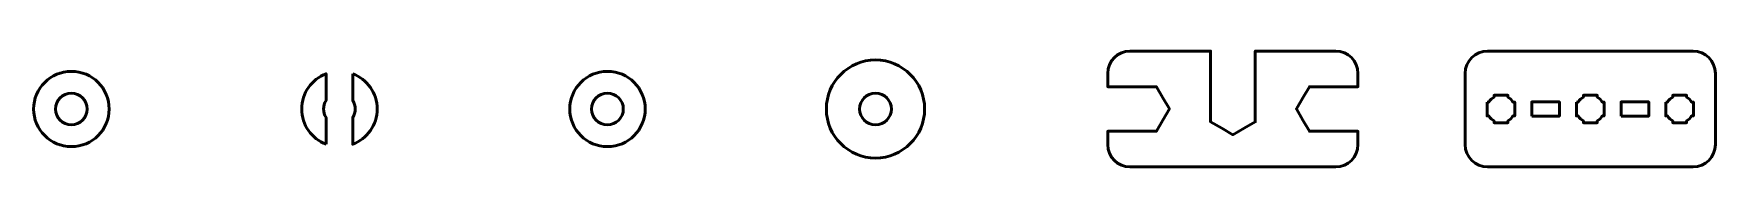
# Model space of a CAD drawing. Header units: centimetres. Extents: x -11.3 to 26.3, y -36.1 to -33.5.
import ezdxf

# ---------------------------------------------------------------- set-up
doc = ezdxf.new("R2010")
doc.units = ezdxf.units.CM
doc.header["$MEASUREMENT"] = 0
doc.layers.add('Layer 1', color=7, linetype='Continuous')

msp = doc.modelspace()

# ---------------------------------------------------------------- linework, layer by layer
at = {"layer": 'Layer 1', "color": 250, "lineweight": 53}
for points in [[(22.19003, -35.00998), (22.81003, -35.00998), (22.81003, -34.68998), (22.19003, -34.68998), (22.19003, -35.00998)], [(24.19003, -35.00998), (24.81003, -35.00998), (24.81003, -34.68998), (24.19003, -34.68998), (24.19003, -35.00998)]]:
    msp.add_lwpolyline(points, close=True, dxfattribs=at)
at = {"layer": 'Layer 1', "lineweight": 53}
for centre, major_axis in [((7.5, -34.85), (0, 1.1)), ((-10.5, -34.85), (0, 0.845)), ((1.5, -34.85), (0, 0.845)), ((-10.5, -34.85), (0, 0.355)), ((1.5, -34.85), (0, 0.355)), ((7.5, -34.85), (0, 0.355))]:
    msp.add_ellipse(centre, major_axis=major_axis, ratio=1, dxfattribs=at)
at = {"layer": 'Layer 1', "color": 250, "lineweight": 53}
for points, knots in [([(18.3, -34.05), (18.3, -33.77391), (18.07609, -33.55), (17.8, -33.55), (17.8, -33.55), (17.8, -33.55), (16, -33.55), (16, -33.55), (16, -33.55), (16, -33.55), (16, -34.56132), (16, -34.56132), (16, -34.56132), (16, -34.56132), (16, -34.85), (16, -34.85), (16, -34.85), (16, -34.85), (16, -35.13868), (16, -35.13868), (16, -35.13868), (16, -35.13868), (15.75, -35.28301), (15.75, -35.28301), (15.75, -35.28301), (15.75, -35.28301), (15.5, -35.42735), (15.5, -35.42735), (15.5, -35.42735), (15.5, -35.42735), (15.25, -35.28301), (15.25, -35.28301), (15.25, -35.28301), (15.25, -35.28301), (15, -35.13868), (15, -35.13868), (15, -35.13868), (15, -35.13868), (15, -34.85), (15, -34.85), (15, -34.85), (15, -34.85), (15, -34.56132), (15, -34.56132), (15, -34.56132), (15, -34.56132), (15, -33.55), (15, -33.55), (15, -33.55), (15, -33.55), (13.2, -33.55), (13.2, -33.55), (13.2, -33.55), (12.92391, -33.55), (12.7, -33.77391), (12.7, -34.05), (12.7, -34.05), (12.7, -34.05), (12.7, -34.34997), (12.7, -34.34997), (12.7, -34.34997), (12.7, -34.34997), (13.49998, -34.34997), (13.49998, -34.34997), (13.49998, -34.34997), (13.49998, -34.34997), (13.78865, -34.34997), (13.78865, -34.34997), (13.78865, -34.34997), (13.78865, -34.34997), (13.93298, -34.59996), (13.93298, -34.59996), (13.93298, -34.59996), (13.93298, -34.59996), (14.07732, -34.84997), (14.07732, -34.84997), (14.07732, -34.84997), (14.07732, -34.84997), (13.93298, -35.09996), (13.93298, -35.09996), (13.93298, -35.09996), (13.93298, -35.09996), (13.78865, -35.34996), (13.78865, -35.34996), (13.78865, -35.34996), (13.78865, -35.34996), (13.49998, -35.34995), (13.49998, -35.34995), (13.49998, -35.34995), (13.49998, -35.34995), (12.7, -35.34995), (12.7, -35.34995), (12.7, -35.34995), (12.7, -35.34995), (12.7, -35.65), (12.7, -35.65), (12.7, -35.65), (12.7, -35.92609), (12.92391, -36.15), (13.2, -36.15), (13.2, -36.15), (17.2666, -36.15), (15.91635, -36.15), (17.8, -36.15), (17.8, -36.15), (18.07609, -36.15), (18.3, -35.92609), (18.3, -35.65), (18.3, -35.65), (18.3, -35.65), (18.3, -35.34996), (18.3, -35.34996), (18.3, -35.34996), (18.3, -35.34996), (17.49998, -35.34996), (17.49998, -35.34996), (17.49998, -35.34996), (17.49998, -35.34996), (17.2113, -35.34996), (17.2113, -35.34996), (17.2113, -35.34996), (17.2113, -35.34996), (17.06696, -35.09996), (17.06696, -35.09996), (17.06696, -35.09996), (17.06696, -35.09996), (16.92263, -34.84996), (16.92263, -34.84996), (16.92263, -34.84996), (16.92263, -34.84996), (17.06696, -34.59996), (17.06696, -34.59996), (17.06696, -34.59996), (17.06696, -34.59996), (17.2113, -34.34996), (17.2113, -34.34996), (17.2113, -34.34996), (17.2113, -34.34996), (17.49998, -34.34996), (17.49998, -34.34996), (17.49998, -34.34996), (17.49998, -34.34996), (18.3, -34.34996), (18.3, -34.34996), (18.3, -34.34996), (18.3, -34.34996), (18.3, -34.05), (18.3, -34.05)], [0, 0, 0, 0, 0.02702703, 0.02702703, 0.02702703, 0.02702703, 0.05405405, 0.05405405, 0.05405405, 0.05405405, 0.08108108, 0.08108108, 0.08108108, 0.08108108, 0.10810811, 0.10810811, 0.10810811, 0.10810811, 0.13513514, 0.13513514, 0.13513514, 0.13513514, 0.16216216, 0.16216216, 0.16216216, 0.16216216, 0.18918919, 0.18918919, 0.18918919, 0.18918919, 0.21621622, 0.21621622, 0.21621622, 0.21621622, 0.24324324, 0.24324324, 0.24324324, 0.24324324, 0.27027027, 0.27027027, 0.27027027, 0.27027027, 0.2972973, 0.2972973, 0.2972973, 0.2972973, 0.32432432, 0.32432432, 0.32432432, 0.32432432, 0.35135135, 0.35135135, 0.35135135, 0.35135135, 0.37837838, 0.37837838, 0.37837838, 0.37837838, 0.40540541, 0.40540541, 0.40540541, 0.40540541, 0.43243243, 0.43243243, 0.43243243, 0.43243243, 0.45945946, 0.45945946, 0.45945946, 0.45945946, 0.48648649, 0.48648649, 0.48648649, 0.48648649, 0.51351351, 0.51351351, 0.51351351, 0.51351351, 0.54054054, 0.54054054, 0.54054054, 0.54054054, 0.56756757, 0.56756757, 0.56756757, 0.56756757, 0.59459459, 0.59459459, 0.59459459, 0.59459459, 0.62162162, 0.62162162, 0.62162162, 0.62162162, 0.64864865, 0.64864865, 0.64864865, 0.64864865, 0.67567568, 0.67567568, 0.67567568, 0.67567568, 0.7027027, 0.7027027, 0.7027027, 0.7027027, 0.72972973, 0.72972973, 0.72972973, 0.72972973, 0.75675676, 0.75675676, 0.75675676, 0.75675676, 0.78378378, 0.78378378, 0.78378378, 0.78378378, 0.81081081, 0.81081081, 0.81081081, 0.81081081, 0.83783784, 0.83783784, 0.83783784, 0.83783784, 0.86486486, 0.86486486, 0.86486486, 0.86486486, 0.89189189, 0.89189189, 0.89189189, 0.89189189, 0.91891892, 0.91891892, 0.91891892, 0.91891892, 0.94594595, 0.94594595, 0.94594595, 0.94594595, 0.97297297, 0.97297297, 0.97297297, 0.97297297, 1, 1, 1, 1]), ([(26.3, -34.05), (26.3, -33.77391), (26.07609, -33.55), (25.8, -33.55), (25.8, -33.55), (25.8, -33.55), (21.2, -33.55), (21.2, -33.55), (21.2, -33.55), (20.92391, -33.55), (20.7, -33.77391), (20.7, -34.05), (20.7, -34.05), (20.7, -34.05), (20.7, -35.65), (20.7, -35.65), (20.7, -35.65), (20.7, -35.92609), (20.92391, -36.15), (21.2, -36.15), (21.2, -36.15), (25.2666, -36.15), (23.91635, -36.15), (25.8, -36.15), (25.8, -36.15), (26.07609, -36.15), (26.3, -35.92609), (26.3, -35.65), (26.3, -35.65), (26.3, -35.65), (26.3, -34.05), (26.3, -34.05)], [0, 0, 0, 0, 0.125, 0.125, 0.125, 0.125, 0.25, 0.25, 0.25, 0.25, 0.375, 0.375, 0.375, 0.375, 0.5, 0.5, 0.5, 0.5, 0.625, 0.625, 0.625, 0.625, 0.75, 0.75, 0.75, 0.75, 0.875, 0.875, 0.875, 0.875, 1, 1, 1, 1])]:
    msp.add_open_spline(points, degree=3, knots=knots, dxfattribs=at)
at = {"layer": 'Layer 1', "lineweight": 53}
for points, knots in [([(-4.8, -35.64011), (-5.11853, -35.51905), (-5.345, -35.21095), (-5.345, -34.85), (-5.345, -34.85), (-5.345, -34.48905), (-5.11853, -34.18095), (-4.8, -34.05989), (-4.8, -34.05989), (-4.8, -34.05989), (-4.8, -34.66016), (-4.8, -34.66016), (-4.8, -34.66016), (-4.83482, -34.71507), (-4.855, -34.78018), (-4.855, -34.85), (-4.855, -34.85), (-4.855, -34.91982), (-4.83482, -34.98493), (-4.8, -35.03984), (-4.8, -35.03984), (-4.8, -35.03984), (-4.8, -35.64011), (-4.8, -35.64011)], [0, 0, 0, 0, 0.16666667, 0.16666667, 0.16666667, 0.16666667, 0.33333333, 0.33333333, 0.33333333, 0.33333333, 0.5, 0.5, 0.5, 0.5, 0.66666667, 0.66666667, 0.66666667, 0.66666667, 0.83333333, 0.83333333, 0.83333333, 0.83333333, 1, 1, 1, 1]), ([(-4.2, -34.05989), (-3.88147, -34.18095), (-3.655, -34.48905), (-3.655, -34.85), (-3.655, -34.85), (-3.655, -35.21095), (-3.88147, -35.51905), (-4.2, -35.64011), (-4.2, -35.64011), (-4.2, -35.64011), (-4.2, -35.03984), (-4.2, -35.03984), (-4.2, -35.03984), (-4.16518, -34.98493), (-4.145, -34.91982), (-4.145, -34.85), (-4.145, -34.85), (-4.145, -34.78018), (-4.16518, -34.71507), (-4.2, -34.66016), (-4.2, -34.66016), (-4.2, -34.66016), (-4.2, -34.05989), (-4.2, -34.05989)], [0, 0, 0, 0, 0.16666667, 0.16666667, 0.16666667, 0.16666667, 0.33333333, 0.33333333, 0.33333333, 0.33333333, 0.5, 0.5, 0.5, 0.5, 0.66666667, 0.66666667, 0.66666667, 0.66666667, 0.83333333, 0.83333333, 0.83333333, 0.83333333, 1, 1, 1, 1]), ([(21.19003, -34.69495), (21.19003, -34.69495), (21.23157, -34.69495), (21.23157, -34.69495), (21.23157, -34.69495), (21.25877, -34.64792), (21.29799, -34.60873), (21.34501, -34.58153), (21.34501, -34.58153), (21.34501, -34.58153), (21.34501, -34.53997), (21.34501, -34.53997), (21.34501, -34.53997), (21.34501, -34.53997), (21.65498, -34.53997), (21.65498, -34.53997), (21.65498, -34.53997), (21.65498, -34.53997), (21.65498, -34.5815), (21.65498, -34.5815), (21.65498, -34.5815), (21.70203, -34.6087), (21.74128, -34.64791), (21.76851, -34.69495), (21.76851, -34.69495), (21.76851, -34.69495), (21.80997, -34.69495), (21.80997, -34.69495), (21.80997, -34.69495), (21.80997, -34.69495), (21.80997, -34.84521), (21.80997, -34.84521), (21.80997, -34.84521), (21.80997, -34.84521), (21.81003, -34.85001), (21.81003, -34.85001), (21.81003, -34.85001), (21.81003, -34.85001), (21.80997, -34.85481), (21.80997, -34.85481), (21.80997, -34.85481), (21.80997, -34.85481), (21.80997, -35.00492), (21.80997, -35.00492), (21.80997, -35.00492), (21.80997, -35.00492), (21.76857, -35.00492), (21.76857, -35.00492), (21.76857, -35.00492), (21.74134, -35.05201), (21.70208, -35.09128), (21.65498, -35.11852), (21.65498, -35.11852), (21.65498, -35.11852), (21.65498, -35.15991), (21.65498, -35.15991), (21.65498, -35.15991), (21.65498, -35.15991), (21.50694, -35.15991), (21.50694, -35.15991), (21.50694, -35.15991), (21.50694, -35.15991), (21.50005, -35.15999), (21.50005, -35.15999), (21.50005, -35.15999), (21.50005, -35.15999), (21.49315, -35.15991), (21.49315, -35.15991), (21.49315, -35.15991), (21.49315, -35.15991), (21.34501, -35.15991), (21.34501, -35.15991), (21.34501, -35.15991), (21.34501, -35.15991), (21.34501, -35.11847), (21.34501, -35.11847), (21.34501, -35.11847), (21.29796, -35.09124), (21.25872, -35.05199), (21.23151, -35.00492), (21.23151, -35.00492), (21.23151, -35.00492), (21.19003, -35.00492), (21.19003, -35.00492), (21.19003, -35.00492), (21.19003, -35.00492), (21.19003, -34.69495), (21.19003, -34.69495)], [0, 0, 0, 0, 0.04545455, 0.04545455, 0.04545455, 0.04545455, 0.09090909, 0.09090909, 0.09090909, 0.09090909, 0.13636364, 0.13636364, 0.13636364, 0.13636364, 0.18181818, 0.18181818, 0.18181818, 0.18181818, 0.22727273, 0.22727273, 0.22727273, 0.22727273, 0.27272727, 0.27272727, 0.27272727, 0.27272727, 0.31818182, 0.31818182, 0.31818182, 0.31818182, 0.36363636, 0.36363636, 0.36363636, 0.36363636, 0.40909091, 0.40909091, 0.40909091, 0.40909091, 0.45454545, 0.45454545, 0.45454545, 0.45454545, 0.5, 0.5, 0.5, 0.5, 0.54545455, 0.54545455, 0.54545455, 0.54545455, 0.59090909, 0.59090909, 0.59090909, 0.59090909, 0.63636364, 0.63636364, 0.63636364, 0.63636364, 0.68181818, 0.68181818, 0.68181818, 0.68181818, 0.72727273, 0.72727273, 0.72727273, 0.72727273, 0.77272727, 0.77272727, 0.77272727, 0.77272727, 0.81818182, 0.81818182, 0.81818182, 0.81818182, 0.86363636, 0.86363636, 0.86363636, 0.86363636, 0.90909091, 0.90909091, 0.90909091, 0.90909091, 0.95454545, 0.95454545, 0.95454545, 0.95454545, 1, 1, 1, 1]), ([(23.19003, -34.69495), (23.19003, -34.69495), (23.23157, -34.69495), (23.23157, -34.69495), (23.23157, -34.69495), (23.25877, -34.64792), (23.29799, -34.60873), (23.34501, -34.58153), (23.34501, -34.58153), (23.34501, -34.58153), (23.34501, -34.53997), (23.34501, -34.53997), (23.34501, -34.53997), (23.34501, -34.53997), (23.65498, -34.53997), (23.65498, -34.53997), (23.65498, -34.53997), (23.65498, -34.53997), (23.65498, -34.5815), (23.65498, -34.5815), (23.65498, -34.5815), (23.70203, -34.6087), (23.74128, -34.64791), (23.76851, -34.69495), (23.76851, -34.69495), (23.76851, -34.69495), (23.80997, -34.69495), (23.80997, -34.69495), (23.80997, -34.69495), (23.80997, -34.69495), (23.80997, -34.84521), (23.80997, -34.84521), (23.80997, -34.84521), (23.80997, -34.84521), (23.81003, -34.85001), (23.81003, -34.85001), (23.81003, -34.85001), (23.81003, -34.85001), (23.80997, -34.85481), (23.80997, -34.85481), (23.80997, -34.85481), (23.80997, -34.85481), (23.80997, -35.00492), (23.80997, -35.00492), (23.80997, -35.00492), (23.80997, -35.00492), (23.76857, -35.00492), (23.76857, -35.00492), (23.76857, -35.00492), (23.74134, -35.05201), (23.70208, -35.09128), (23.65498, -35.11852), (23.65498, -35.11852), (23.65498, -35.11852), (23.65498, -35.15991), (23.65498, -35.15991), (23.65498, -35.15991), (23.65498, -35.15991), (23.50694, -35.15991), (23.50694, -35.15991), (23.50694, -35.15991), (23.50694, -35.15991), (23.50005, -35.15999), (23.50005, -35.15999), (23.50005, -35.15999), (23.50005, -35.15999), (23.49315, -35.15991), (23.49315, -35.15991), (23.49315, -35.15991), (23.49315, -35.15991), (23.34501, -35.15991), (23.34501, -35.15991), (23.34501, -35.15991), (23.34501, -35.15991), (23.34501, -35.11847), (23.34501, -35.11847), (23.34501, -35.11847), (23.29796, -35.09124), (23.25872, -35.05199), (23.23151, -35.00492), (23.23151, -35.00492), (23.23151, -35.00492), (23.19003, -35.00492), (23.19003, -35.00492), (23.19003, -35.00492), (23.19003, -35.00492), (23.19003, -34.69495), (23.19003, -34.69495)], [0, 0, 0, 0, 0.04545455, 0.04545455, 0.04545455, 0.04545455, 0.09090909, 0.09090909, 0.09090909, 0.09090909, 0.13636364, 0.13636364, 0.13636364, 0.13636364, 0.18181818, 0.18181818, 0.18181818, 0.18181818, 0.22727273, 0.22727273, 0.22727273, 0.22727273, 0.27272727, 0.27272727, 0.27272727, 0.27272727, 0.31818182, 0.31818182, 0.31818182, 0.31818182, 0.36363636, 0.36363636, 0.36363636, 0.36363636, 0.40909091, 0.40909091, 0.40909091, 0.40909091, 0.45454545, 0.45454545, 0.45454545, 0.45454545, 0.5, 0.5, 0.5, 0.5, 0.54545455, 0.54545455, 0.54545455, 0.54545455, 0.59090909, 0.59090909, 0.59090909, 0.59090909, 0.63636364, 0.63636364, 0.63636364, 0.63636364, 0.68181818, 0.68181818, 0.68181818, 0.68181818, 0.72727273, 0.72727273, 0.72727273, 0.72727273, 0.77272727, 0.77272727, 0.77272727, 0.77272727, 0.81818182, 0.81818182, 0.81818182, 0.81818182, 0.86363636, 0.86363636, 0.86363636, 0.86363636, 0.90909091, 0.90909091, 0.90909091, 0.90909091, 0.95454545, 0.95454545, 0.95454545, 0.95454545, 1, 1, 1, 1]), ([(25.19003, -34.69495), (25.19003, -34.69495), (25.23157, -34.69495), (25.23157, -34.69495), (25.23157, -34.69495), (25.25877, -34.64792), (25.29799, -34.60873), (25.34501, -34.58153), (25.34501, -34.58153), (25.34501, -34.58153), (25.34501, -34.53997), (25.34501, -34.53997), (25.34501, -34.53997), (25.34501, -34.53997), (25.65498, -34.53997), (25.65498, -34.53997), (25.65498, -34.53997), (25.65498, -34.53997), (25.65498, -34.5815), (25.65498, -34.5815), (25.65498, -34.5815), (25.70203, -34.6087), (25.74128, -34.64791), (25.76851, -34.69495), (25.76851, -34.69495), (25.76851, -34.69495), (25.80997, -34.69495), (25.80997, -34.69495), (25.80997, -34.69495), (25.80997, -34.69495), (25.80997, -34.84521), (25.80997, -34.84521), (25.80997, -34.84521), (25.80997, -34.84521), (25.81003, -34.85001), (25.81003, -34.85001), (25.81003, -34.85001), (25.81003, -34.85001), (25.80997, -34.85481), (25.80997, -34.85481), (25.80997, -34.85481), (25.80997, -34.85481), (25.80997, -35.00492), (25.80997, -35.00492), (25.80997, -35.00492), (25.80997, -35.00492), (25.76857, -35.00492), (25.76857, -35.00492), (25.76857, -35.00492), (25.74134, -35.05201), (25.70208, -35.09128), (25.65498, -35.11852), (25.65498, -35.11852), (25.65498, -35.11852), (25.65498, -35.15991), (25.65498, -35.15991), (25.65498, -35.15991), (25.65498, -35.15991), (25.50694, -35.15991), (25.50694, -35.15991), (25.50694, -35.15991), (25.50694, -35.15991), (25.50005, -35.15999), (25.50005, -35.15999), (25.50005, -35.15999), (25.50005, -35.15999), (25.49315, -35.15991), (25.49315, -35.15991), (25.49315, -35.15991), (25.49315, -35.15991), (25.34501, -35.15991), (25.34501, -35.15991), (25.34501, -35.15991), (25.34501, -35.15991), (25.34501, -35.11847), (25.34501, -35.11847), (25.34501, -35.11847), (25.29796, -35.09124), (25.25872, -35.05199), (25.23151, -35.00492), (25.23151, -35.00492), (25.23151, -35.00492), (25.19003, -35.00492), (25.19003, -35.00492), (25.19003, -35.00492), (25.19003, -35.00492), (25.19003, -34.69495), (25.19003, -34.69495)], [0, 0, 0, 0, 0.04545455, 0.04545455, 0.04545455, 0.04545455, 0.09090909, 0.09090909, 0.09090909, 0.09090909, 0.13636364, 0.13636364, 0.13636364, 0.13636364, 0.18181818, 0.18181818, 0.18181818, 0.18181818, 0.22727273, 0.22727273, 0.22727273, 0.22727273, 0.27272727, 0.27272727, 0.27272727, 0.27272727, 0.31818182, 0.31818182, 0.31818182, 0.31818182, 0.36363636, 0.36363636, 0.36363636, 0.36363636, 0.40909091, 0.40909091, 0.40909091, 0.40909091, 0.45454545, 0.45454545, 0.45454545, 0.45454545, 0.5, 0.5, 0.5, 0.5, 0.54545455, 0.54545455, 0.54545455, 0.54545455, 0.59090909, 0.59090909, 0.59090909, 0.59090909, 0.63636364, 0.63636364, 0.63636364, 0.63636364, 0.68181818, 0.68181818, 0.68181818, 0.68181818, 0.72727273, 0.72727273, 0.72727273, 0.72727273, 0.77272727, 0.77272727, 0.77272727, 0.77272727, 0.81818182, 0.81818182, 0.81818182, 0.81818182, 0.86363636, 0.86363636, 0.86363636, 0.86363636, 0.90909091, 0.90909091, 0.90909091, 0.90909091, 0.95454545, 0.95454545, 0.95454545, 0.95454545, 1, 1, 1, 1])]:
    msp.add_open_spline(points, degree=3, knots=knots, dxfattribs=at)

doc.saveas('drawing.dxf')
